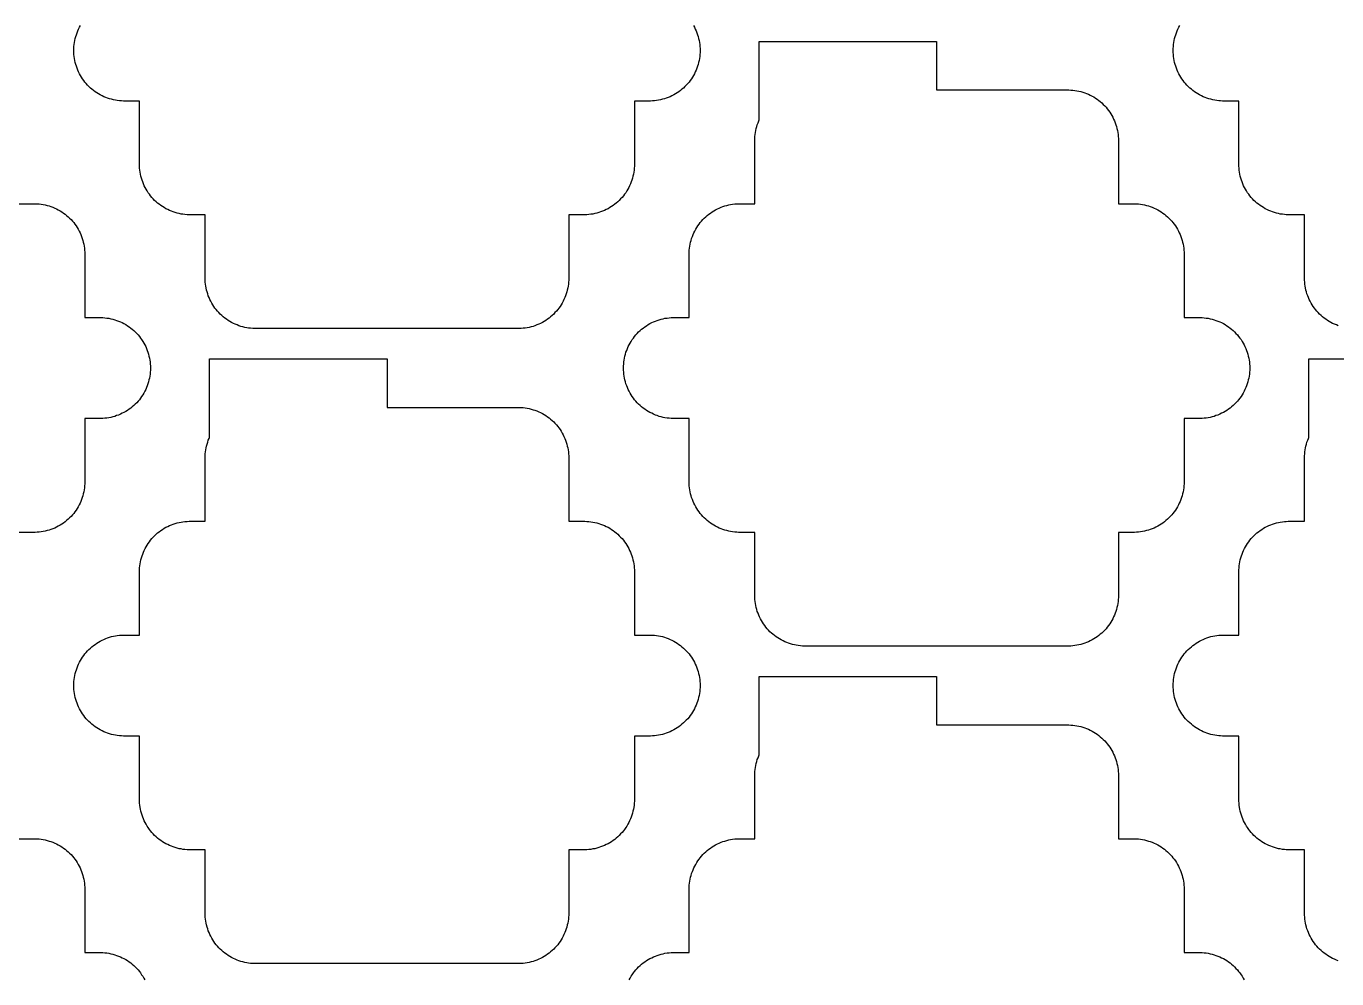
# Model space of a CAD drawing. Extents: x -49 to 54, y -38 to 38.
# Drawn here: x 15.47 to 28.45, y -10.76 to -1.33 of the extents above; entities that cross this region are included whole.
import ezdxf

# ---------------------------------------------------------------- set-up
doc = ezdxf.new("R2010")
doc.units = 0
doc.layers.add('CONDUCTIVE_LAYER_BACK_LAYER', color=2, linetype='CONTINUOUS')

msp = doc.modelspace()

# ---------------------------------------------------------------- linework, layer by layer
at = {"layer": 'CONDUCTIVE_LAYER_BACK_LAYER'}
for points in [[(22.081, -1.324), (22.091, -1.341), (22.099, -1.359), (22.107, -1.377), (22.115, -1.396), (22.121, -1.415), (22.127, -1.434), (22.132, -1.453), (22.137, -1.472), (22.14, -1.492), (22.143, -1.511), (22.145, -1.531), (22.146, -1.551), (22.147, -1.571), (22.146, -1.591), (22.145, -1.611), (22.143, -1.63), (22.14, -1.65), (22.137, -1.67), (22.132, -1.689), (22.127, -1.708), (22.121, -1.727), (22.115, -1.746), (22.107, -1.765), (22.099, -1.783), (22.091, -1.801), (22.081, -1.818), (22.071, -1.835), (22.06, -1.852), (22.049, -1.868), (22.037, -1.884), (22.024, -1.899), (22.01, -1.914), (21.997, -1.928), (21.982, -1.942), (21.967, -1.955), (21.952, -1.967), (21.936, -1.979), (21.919, -1.99), (21.902, -2.001), (21.885, -2.01), (21.867, -2.02), (21.849, -2.028), (21.831, -2.036), (21.812, -2.043), (21.793, -2.049), (21.774, -2.054), (21.755, -2.059), (21.736, -2.063), (21.716, -2.066), (21.696, -2.068), (21.676, -2.07), (21.656, -2.071), (21.497, -2.071), (21.497, -2.697), (21.496, -2.717), (21.495, -2.736), (21.493, -2.756), (21.49, -2.776), (21.487, -2.796), (21.482, -2.815), (21.477, -2.834), (21.471, -2.853), (21.465, -2.872), (21.457, -2.89), (21.449, -2.909), (21.441, -2.926), (21.431, -2.944), (21.421, -2.961), (21.41, -2.978), (21.399, -2.994), (21.387, -3.01), (21.374, -3.025), (21.36, -3.04), (21.347, -3.054), (21.332, -3.067), (21.317, -3.08), (21.302, -3.093), (21.286, -3.105), (21.269, -3.116), (21.252, -3.126), (21.235, -3.136), (21.217, -3.145), (21.199, -3.154), (21.181, -3.162), (21.162, -3.168), (21.143, -3.175), (21.124, -3.18), (21.105, -3.185), (21.086, -3.189), (21.066, -3.192), (21.046, -3.194), (21.026, -3.196), (21.006, -3.197), (20.847, -3.197), (20.847, -3.823), (20.846, -3.842), (20.845, -3.862), (20.843, -3.882), (20.84, -3.902), (20.837, -3.921), (20.832, -3.941), (20.827, -3.96), (20.821, -3.979), (20.815, -3.998), (20.807, -4.016), (20.799, -4.034), (20.791, -4.052), (20.781, -4.07), (20.771, -4.087), (20.76, -4.103), (20.749, -4.12), (20.737, -4.135), (20.724, -4.151), (20.71, -4.165), (20.697, -4.18), (20.682, -4.193), (20.667, -4.206), (20.652, -4.219), (20.636, -4.231), (20.619, -4.242), (20.602, -4.252), (20.585, -4.262), (20.567, -4.271), (20.549, -4.28), (20.531, -4.287), (20.512, -4.294), (20.493, -4.301), (20.474, -4.306), (20.455, -4.311), (20.436, -4.315), (20.416, -4.318), (20.396, -4.32), (20.376, -4.322), (20.356, -4.322), (17.737, -4.322), (17.717, -4.322), (17.697, -4.32), (17.677, -4.318), (17.658, -4.315), (17.638, -4.311), (17.619, -4.306), (17.6, -4.301), (17.581, -4.294), (17.562, -4.287), (17.544, -4.28), (17.526, -4.271), (17.508, -4.262), (17.491, -4.252), (17.474, -4.242), (17.457, -4.231), (17.441, -4.219), (17.426, -4.206), (17.411, -4.193), (17.396, -4.18), (17.383, -4.165), (17.369, -4.151), (17.356, -4.135), (17.344, -4.12), (17.333, -4.103), (17.322, -4.087), (17.312, -4.07), (17.302, -4.052), (17.294, -4.034), (17.286, -4.016), (17.278, -3.998), (17.272, -3.979), (17.266, -3.96), (17.261, -3.941), (17.256, -3.921), (17.253, -3.902), (17.25, -3.882), (17.248, -3.862), (17.247, -3.842), (17.247, -3.823), (17.247, -3.197), (17.087, -3.197), (17.067, -3.196), (17.047, -3.194), (17.027, -3.192), (17.008, -3.189), (16.988, -3.185), (16.969, -3.18), (16.95, -3.175), (16.931, -3.168), (16.912, -3.162), (16.894, -3.154), (16.876, -3.145), (16.858, -3.136), (16.841, -3.126), (16.824, -3.116), (16.807, -3.105), (16.791, -3.093), (16.776, -3.08), (16.761, -3.067), (16.746, -3.054), (16.733, -3.04), (16.719, -3.025), (16.706, -3.01), (16.694, -2.994), (16.683, -2.978), (16.672, -2.961), (16.662, -2.944), (16.652, -2.926), (16.644, -2.909), (16.636, -2.89), (16.628, -2.872), (16.622, -2.853), (16.616, -2.834), (16.611, -2.815), (16.606, -2.796), (16.603, -2.776), (16.6, -2.756), (16.598, -2.736), (16.597, -2.717), (16.597, -2.697), (16.597, -2.071), (16.437, -2.071), (16.417, -2.07), (16.397, -2.068), (16.377, -2.066), (16.358, -2.063), (16.338, -2.059), (16.319, -2.054), (16.3, -2.049), (16.281, -2.043), (16.262, -2.036), (16.244, -2.028), (16.226, -2.02), (16.208, -2.01), (16.191, -2.001), (16.174, -1.99), (16.157, -1.979), (16.141, -1.967), (16.126, -1.955), (16.111, -1.942), (16.096, -1.928), (16.083, -1.914), (16.069, -1.899), (16.056, -1.884), (16.044, -1.868), (16.033, -1.852), (16.022, -1.835), (16.012, -1.818), (16.002, -1.801), (15.994, -1.783), (15.986, -1.765), (15.978, -1.746), (15.972, -1.727), (15.966, -1.708), (15.961, -1.689), (15.956, -1.67), (15.953, -1.65), (15.95, -1.63), (15.948, -1.611), (15.947, -1.591), (15.947, -1.571), (15.947, -1.551), (15.948, -1.531), (15.95, -1.511), (15.953, -1.492), (15.956, -1.472), (15.961, -1.453), (15.966, -1.434), (15.972, -1.415), (15.978, -1.396), (15.986, -1.377), (15.994, -1.359), (16.002, -1.341), (16.012, -1.324)], [(28.464, -4.294), (28.446, -4.287), (28.427, -4.28), (28.409, -4.271), (28.392, -4.262), (28.375, -4.252), (28.358, -4.242), (28.341, -4.231), (28.325, -4.219), (28.31, -4.206), (28.295, -4.193), (28.28, -4.18), (28.266, -4.165), (28.253, -4.151), (28.24, -4.135), (28.228, -4.12), (28.217, -4.103), (28.206, -4.087), (28.196, -4.07), (28.186, -4.052), (28.177, -4.034), (28.169, -4.016), (28.162, -3.998), (28.155, -3.979), (28.149, -3.96), (28.144, -3.941), (28.14, -3.921), (28.137, -3.902), (28.134, -3.882), (28.132, -3.862), (28.131, -3.842), (28.13, -3.823), (28.13, -3.197), (27.97, -3.197), (27.95, -3.196), (27.931, -3.194), (27.911, -3.192), (27.891, -3.189), (27.872, -3.185), (27.852, -3.18), (27.833, -3.175), (27.814, -3.168), (27.796, -3.162), (27.777, -3.154), (27.759, -3.145), (27.742, -3.136), (27.725, -3.126), (27.708, -3.116), (27.691, -3.105), (27.675, -3.093), (27.66, -3.08), (27.645, -3.067), (27.63, -3.054), (27.616, -3.04), (27.603, -3.025), (27.59, -3.01), (27.578, -2.994), (27.567, -2.978), (27.556, -2.961), (27.546, -2.944), (27.536, -2.926), (27.527, -2.909), (27.519, -2.89), (27.512, -2.872), (27.505, -2.853), (27.499, -2.834), (27.494, -2.815), (27.49, -2.796), (27.487, -2.776), (27.484, -2.756), (27.482, -2.736), (27.481, -2.717), (27.48, -2.697), (27.48, -2.071), (27.32, -2.071), (27.3, -2.07), (27.281, -2.068), (27.261, -2.066), (27.241, -2.063), (27.222, -2.059), (27.202, -2.054), (27.183, -2.049), (27.164, -2.043), (27.146, -2.036), (27.127, -2.028), (27.109, -2.02), (27.092, -2.01), (27.075, -2.001), (27.058, -1.99), (27.041, -1.979), (27.025, -1.967), (27.01, -1.955), (26.995, -1.942), (26.98, -1.928), (26.966, -1.914), (26.953, -1.899), (26.94, -1.884), (26.928, -1.868), (26.917, -1.852), (26.906, -1.835), (26.896, -1.818), (26.886, -1.801), (26.877, -1.783), (26.869, -1.765), (26.862, -1.746), (26.855, -1.727), (26.849, -1.708), (26.844, -1.689), (26.84, -1.67), (26.837, -1.65), (26.834, -1.63), (26.832, -1.611), (26.831, -1.591), (26.83, -1.571), (26.831, -1.551), (26.832, -1.531), (26.834, -1.511), (26.837, -1.492), (26.84, -1.472), (26.844, -1.453), (26.849, -1.434), (26.855, -1.415), (26.862, -1.396), (26.869, -1.377), (26.877, -1.359), (26.886, -1.341), (26.896, -1.324)], [(15.405, -3.087), (15.565, -3.087), (15.584, -3.088), (15.604, -3.089), (15.624, -3.092), (15.644, -3.095), (15.663, -3.099), (15.682, -3.104), (15.702, -3.109), (15.72, -3.115), (15.739, -3.122), (15.757, -3.13), (15.775, -3.138), (15.793, -3.147), (15.81, -3.157), (15.827, -3.168), (15.844, -3.179), (15.86, -3.191), (15.875, -3.203), (15.89, -3.216), (15.905, -3.23), (15.919, -3.244), (15.932, -3.259), (15.945, -3.274), (15.957, -3.29), (15.968, -3.306), (15.979, -3.323), (15.989, -3.34), (15.999, -3.357), (16.008, -3.375), (16.016, -3.393), (16.023, -3.412), (16.03, -3.431), (16.035, -3.45), (16.04, -3.469), (16.045, -3.488), (16.048, -3.508), (16.051, -3.527), (16.053, -3.547), (16.054, -3.567), (16.055, -3.587), (16.055, -4.213), (16.215, -4.213), (16.234, -4.214), (16.254, -4.215), (16.274, -4.218), (16.294, -4.221), (16.313, -4.225), (16.332, -4.229), (16.352, -4.235), (16.37, -4.241), (16.389, -4.248), (16.407, -4.256), (16.425, -4.264), (16.443, -4.273), (16.46, -4.283), (16.477, -4.294), (16.494, -4.305), (16.51, -4.317), (16.525, -4.329), (16.54, -4.342), (16.555, -4.356), (16.569, -4.37), (16.582, -4.385), (16.595, -4.4), (16.607, -4.416), (16.618, -4.432), (16.629, -4.449), (16.639, -4.466), (16.649, -4.483), (16.658, -4.501), (16.666, -4.519), (16.673, -4.538), (16.68, -4.556), (16.685, -4.575), (16.69, -4.595), (16.695, -4.614), (16.698, -4.634), (16.701, -4.653), (16.703, -4.673), (16.704, -4.693), (16.705, -4.713), (16.704, -4.733), (16.703, -4.753), (16.701, -4.772), (16.698, -4.792), (16.695, -4.812), (16.69, -4.831), (16.685, -4.85), (16.68, -4.869), (16.673, -4.888), (16.666, -4.906), (16.658, -4.925), (16.649, -4.942), (16.639, -4.96), (16.629, -4.977), (16.618, -4.994), (16.607, -5.01), (16.595, -5.026), (16.582, -5.041), (16.569, -5.056), (16.555, -5.07), (16.54, -5.083), (16.525, -5.097), (16.51, -5.109), (16.494, -5.121), (16.477, -5.132), (16.46, -5.142), (16.443, -5.152), (16.425, -5.161), (16.407, -5.17), (16.389, -5.178), (16.37, -5.184), (16.352, -5.191), (16.332, -5.196), (16.313, -5.201), (16.294, -5.205), (16.274, -5.208), (16.254, -5.21), (16.234, -5.212), (16.215, -5.213), (16.055, -5.213), (16.055, -5.839), (16.054, -5.858), (16.053, -5.878), (16.051, -5.898), (16.048, -5.918), (16.045, -5.937), (16.04, -5.957), (16.035, -5.976), (16.03, -5.995), (16.023, -6.014), (16.016, -6.032), (16.008, -6.05), (15.999, -6.068), (15.989, -6.086), (15.979, -6.103), (15.968, -6.119), (15.957, -6.136), (15.945, -6.151), (15.932, -6.167), (15.919, -6.181), (15.905, -6.196), (15.89, -6.209), (15.875, -6.222), (15.86, -6.235), (15.844, -6.247), (15.827, -6.258), (15.81, -6.268), (15.793, -6.278), (15.775, -6.287), (15.757, -6.296), (15.739, -6.303), (15.72, -6.31), (15.702, -6.317), (15.682, -6.322), (15.663, -6.327), (15.644, -6.331), (15.624, -6.334), (15.604, -6.336), (15.584, -6.338), (15.565, -6.339), (15.405, -6.339)], [(28.464, -10.578), (28.446, -10.571), (28.427, -10.563), (28.409, -10.555), (28.392, -10.546), (28.375, -10.536), (28.358, -10.525), (28.341, -10.514), (28.325, -10.502), (28.31, -10.49), (28.295, -10.477), (28.28, -10.463), (28.266, -10.449), (28.253, -10.434), (28.24, -10.419), (28.228, -10.403), (28.217, -10.387), (28.206, -10.371), (28.196, -10.353), (28.186, -10.336), (28.177, -10.318), (28.169, -10.3), (28.162, -10.281), (28.155, -10.263), (28.149, -10.244), (28.144, -10.224), (28.14, -10.205), (28.137, -10.186), (28.134, -10.166), (28.132, -10.146), (28.131, -10.126), (28.13, -10.106), (28.13, -9.48), (27.97, -9.48), (27.95, -9.48), (27.931, -9.478), (27.911, -9.476), (27.891, -9.472), (27.872, -9.469), (27.852, -9.464), (27.833, -9.458), (27.814, -9.452), (27.796, -9.445), (27.777, -9.438), (27.759, -9.429), (27.742, -9.42), (27.725, -9.41), (27.708, -9.4), (27.691, -9.388), (27.675, -9.377), (27.66, -9.364), (27.645, -9.351), (27.63, -9.338), (27.616, -9.323), (27.603, -9.309), (27.59, -9.293), (27.578, -9.278), (27.567, -9.261), (27.556, -9.245), (27.546, -9.228), (27.536, -9.21), (27.527, -9.192), (27.519, -9.174), (27.512, -9.156), (27.505, -9.137), (27.499, -9.118), (27.494, -9.099), (27.49, -9.079), (27.487, -9.06), (27.484, -9.04), (27.482, -9.02), (27.481, -9), (27.48, -8.98), (27.48, -8.355), (27.32, -8.355), (27.3, -8.354), (27.281, -8.352), (27.261, -8.35), (27.241, -8.347), (27.222, -8.343), (27.202, -8.338), (27.183, -8.333), (27.164, -8.326), (27.146, -8.319), (27.127, -8.312), (27.109, -8.303), (27.092, -8.294), (27.075, -8.284), (27.058, -8.274), (27.041, -8.263), (27.025, -8.251), (27.01, -8.238), (26.995, -8.225), (26.98, -8.212), (26.966, -8.197), (26.953, -8.183), (26.94, -8.168), (26.928, -8.152), (26.917, -8.136), (26.906, -8.119), (26.896, -8.102), (26.886, -8.084), (26.877, -8.066), (26.869, -8.048), (26.862, -8.03), (26.855, -8.011), (26.849, -7.992), (26.844, -7.973), (26.84, -7.953), (26.837, -7.934), (26.834, -7.914), (26.832, -7.894), (26.831, -7.875), (26.83, -7.855), (26.831, -7.835), (26.832, -7.815), (26.834, -7.795), (26.837, -7.775), (26.84, -7.756), (26.844, -7.736), (26.849, -7.717), (26.855, -7.698), (26.862, -7.679), (26.869, -7.661), (26.877, -7.643), (26.886, -7.625), (26.896, -7.608), (26.906, -7.59), (26.917, -7.574), (26.928, -7.558), (26.94, -7.542), (26.953, -7.527), (26.966, -7.512), (26.98, -7.498), (26.995, -7.484), (27.01, -7.471), (27.025, -7.458), (27.041, -7.447), (27.058, -7.435), (27.075, -7.425), (27.092, -7.415), (27.109, -7.406), (27.127, -7.398), (27.146, -7.39), (27.164, -7.383), (27.183, -7.377), (27.202, -7.371), (27.222, -7.367), (27.241, -7.363), (27.261, -7.359), (27.281, -7.357), (27.3, -7.356), (27.32, -7.355), (27.48, -7.355), (27.48, -6.729), (27.481, -6.709), (27.482, -6.689), (27.484, -6.669), (27.487, -6.65), (27.49, -6.63), (27.494, -6.611), (27.499, -6.591), (27.505, -6.572), (27.512, -6.554), (27.519, -6.535), (27.527, -6.517), (27.536, -6.499), (27.546, -6.482), (27.556, -6.465), (27.567, -6.448), (27.578, -6.432), (27.59, -6.416), (27.603, -6.401), (27.616, -6.386), (27.63, -6.372), (27.645, -6.358), (27.66, -6.345), (27.675, -6.333), (27.691, -6.321), (27.708, -6.31), (27.725, -6.299), (27.742, -6.289), (27.759, -6.28), (27.777, -6.272), (27.796, -6.264), (27.814, -6.257), (27.833, -6.251), (27.852, -6.245), (27.872, -6.241), (27.891, -6.237), (27.911, -6.234), (27.931, -6.231), (27.95, -6.23), (27.97, -6.229), (28.13, -6.229), (28.13, -5.603), (28.131, -5.583), (28.132, -5.563), (28.134, -5.543), (28.137, -5.524), (28.14, -5.504), (28.144, -5.485), (28.149, -5.466), (28.155, -5.447), (28.162, -5.428), (28.169, -5.409), (28.173, -5.4), (28.173, -4.623), (29.93, -4.623)], [(21.444, -10.767), (21.454, -10.749), (21.464, -10.732), (21.475, -10.716), (21.486, -10.699), (21.498, -10.684), (21.511, -10.668), (21.524, -10.654), (21.538, -10.639), (21.553, -10.626), (21.568, -10.613), (21.583, -10.6), (21.599, -10.589), (21.616, -10.577), (21.633, -10.567), (21.65, -10.557), (21.668, -10.548), (21.686, -10.539), (21.704, -10.532), (21.723, -10.525), (21.741, -10.519), (21.761, -10.513), (21.78, -10.508), (21.799, -10.504), (21.819, -10.501), (21.839, -10.499), (21.859, -10.497), (21.878, -10.497), (22.038, -10.497), (22.038, -9.871), (22.039, -9.851), (22.04, -9.831), (22.042, -9.811), (22.045, -9.791), (22.048, -9.772), (22.053, -9.752), (22.058, -9.733), (22.063, -9.714), (22.07, -9.696), (22.077, -9.677), (22.085, -9.659), (22.094, -9.641), (22.104, -9.624), (22.114, -9.606), (22.125, -9.59), (22.136, -9.574), (22.148, -9.558), (22.161, -9.543), (22.174, -9.528), (22.188, -9.514), (22.203, -9.5), (22.218, -9.487), (22.233, -9.474), (22.249, -9.463), (22.266, -9.452), (22.283, -9.441), (22.3, -9.431), (22.318, -9.422), (22.336, -9.414), (22.354, -9.406), (22.373, -9.399), (22.391, -9.393), (22.411, -9.387), (22.43, -9.383), (22.449, -9.379), (22.469, -9.376), (22.489, -9.373), (22.509, -9.372), (22.528, -9.371), (22.688, -9.371), (22.688, -8.745), (22.689, -8.725), (22.69, -8.705), (22.692, -8.685), (22.695, -8.666), (22.698, -8.646), (22.703, -8.627), (22.708, -8.607), (22.713, -8.588), (22.72, -8.57), (22.727, -8.551), (22.731, -8.542), (22.731, -7.765), (24.488, -7.765), (24.488, -8.245), (25.798, -8.245), (25.818, -8.246), (25.838, -8.247), (25.858, -8.25), (25.877, -8.253), (25.897, -8.257), (25.916, -8.261), (25.935, -8.267), (25.954, -8.273), (25.973, -8.28), (25.991, -8.288), (26.009, -8.296), (26.027, -8.305), (26.044, -8.315), (26.061, -8.326), (26.077, -8.337), (26.093, -8.349), (26.109, -8.361), (26.124, -8.374), (26.138, -8.388), (26.152, -8.402), (26.166, -8.417), (26.178, -8.432), (26.191, -8.448), (26.202, -8.464), (26.213, -8.481), (26.223, -8.498), (26.233, -8.515), (26.241, -8.533), (26.249, -8.551), (26.257, -8.57), (26.263, -8.588), (26.269, -8.607), (26.274, -8.627), (26.279, -8.646), (26.282, -8.666), (26.285, -8.685), (26.287, -8.705), (26.288, -8.725), (26.288, -8.745), (26.288, -9.371), (26.448, -9.371), (26.468, -9.372), (26.488, -9.373), (26.508, -9.376), (26.527, -9.379), (26.547, -9.383), (26.566, -9.387), (26.585, -9.393), (26.604, -9.399), (26.623, -9.406), (26.641, -9.414), (26.659, -9.422), (26.677, -9.431), (26.694, -9.441), (26.711, -9.452), (26.727, -9.463), (26.743, -9.474), (26.759, -9.487), (26.774, -9.5), (26.788, -9.514), (26.802, -9.528), (26.816, -9.543), (26.828, -9.558), (26.841, -9.574), (26.852, -9.59), (26.863, -9.606), (26.873, -9.624), (26.883, -9.641), (26.891, -9.659), (26.899, -9.677), (26.907, -9.696), (26.913, -9.714), (26.919, -9.733), (26.924, -9.752), (26.929, -9.772), (26.932, -9.791), (26.935, -9.811), (26.937, -9.831), (26.938, -9.851), (26.938, -9.871), (26.938, -10.497), (27.098, -10.497), (27.118, -10.497), (27.138, -10.499), (27.158, -10.501), (27.177, -10.504), (27.197, -10.508), (27.216, -10.513), (27.235, -10.519), (27.254, -10.525), (27.273, -10.532), (27.291, -10.539), (27.309, -10.548), (27.327, -10.557), (27.344, -10.567), (27.361, -10.577), (27.377, -10.589), (27.393, -10.6), (27.409, -10.613), (27.424, -10.626), (27.438, -10.639), (27.452, -10.654), (27.466, -10.668), (27.478, -10.684), (27.491, -10.699), (27.502, -10.716), (27.513, -10.732), (27.523, -10.749), (27.533, -10.767)], [(15.405, -9.371), (15.565, -9.371), (15.584, -9.372), (15.604, -9.373), (15.624, -9.376), (15.644, -9.379), (15.663, -9.383), (15.682, -9.387), (15.702, -9.393), (15.72, -9.399), (15.739, -9.406), (15.757, -9.414), (15.775, -9.422), (15.793, -9.431), (15.81, -9.441), (15.827, -9.452), (15.844, -9.463), (15.86, -9.474), (15.875, -9.487), (15.89, -9.5), (15.905, -9.514), (15.919, -9.528), (15.932, -9.543), (15.945, -9.558), (15.957, -9.574), (15.968, -9.59), (15.979, -9.606), (15.989, -9.624), (15.999, -9.641), (16.008, -9.659), (16.016, -9.677), (16.023, -9.696), (16.03, -9.714), (16.035, -9.733), (16.04, -9.752), (16.045, -9.772), (16.048, -9.791), (16.051, -9.811), (16.053, -9.831), (16.054, -9.851), (16.055, -9.871), (16.055, -10.497), (16.215, -10.497), (16.234, -10.497), (16.254, -10.499), (16.274, -10.501), (16.294, -10.504), (16.313, -10.508), (16.332, -10.513), (16.352, -10.519), (16.37, -10.525), (16.389, -10.532), (16.407, -10.539), (16.425, -10.548), (16.443, -10.557), (16.46, -10.567), (16.477, -10.577), (16.494, -10.589), (16.51, -10.6), (16.525, -10.613), (16.54, -10.626), (16.555, -10.639), (16.569, -10.654), (16.582, -10.668), (16.595, -10.684), (16.607, -10.699), (16.618, -10.716), (16.629, -10.732), (16.639, -10.749), (16.649, -10.767)]]:
    msp.add_lwpolyline(points, dxfattribs=at)
for points in [[(26.288, -6.964), (26.288, -6.984), (26.287, -7.004), (26.285, -7.024), (26.282, -7.044), (26.279, -7.063), (26.274, -7.083), (26.269, -7.102), (26.263, -7.121), (26.257, -7.14), (26.249, -7.158), (26.241, -7.176), (26.233, -7.194), (26.223, -7.212), (26.213, -7.229), (26.202, -7.245), (26.191, -7.262), (26.178, -7.277), (26.166, -7.293), (26.152, -7.307), (26.138, -7.322), (26.124, -7.335), (26.109, -7.348), (26.093, -7.361), (26.077, -7.372), (26.061, -7.384), (26.044, -7.394), (26.027, -7.404), (26.009, -7.413), (25.991, -7.421), (25.973, -7.429), (25.954, -7.436), (25.935, -7.442), (25.916, -7.448), (25.897, -7.453), (25.877, -7.456), (25.858, -7.46), (25.838, -7.462), (25.818, -7.464), (25.798, -7.464), (23.178, -7.464), (23.159, -7.464), (23.139, -7.462), (23.119, -7.46), (23.099, -7.456), (23.08, -7.453), (23.061, -7.448), (23.041, -7.442), (23.023, -7.436), (23.004, -7.429), (22.986, -7.421), (22.968, -7.413), (22.95, -7.404), (22.933, -7.394), (22.916, -7.384), (22.899, -7.372), (22.883, -7.361), (22.868, -7.348), (22.853, -7.335), (22.838, -7.322), (22.824, -7.307), (22.811, -7.293), (22.798, -7.277), (22.786, -7.262), (22.775, -7.245), (22.764, -7.229), (22.754, -7.212), (22.744, -7.194), (22.735, -7.176), (22.727, -7.158), (22.72, -7.14), (22.713, -7.121), (22.708, -7.102), (22.703, -7.083), (22.698, -7.063), (22.695, -7.044), (22.692, -7.024), (22.69, -7.004), (22.689, -6.984), (22.688, -6.964), (22.688, -6.339), (22.528, -6.339), (22.509, -6.338), (22.489, -6.336), (22.469, -6.334), (22.449, -6.331), (22.43, -6.327), (22.411, -6.322), (22.391, -6.317), (22.373, -6.31), (22.354, -6.303), (22.336, -6.296), (22.318, -6.287), (22.3, -6.278), (22.283, -6.268), (22.266, -6.258), (22.249, -6.247), (22.233, -6.235), (22.218, -6.222), (22.203, -6.209), (22.188, -6.196), (22.174, -6.181), (22.161, -6.167), (22.148, -6.151), (22.136, -6.136), (22.125, -6.119), (22.114, -6.103), (22.104, -6.086), (22.094, -6.068), (22.085, -6.05), (22.077, -6.032), (22.07, -6.014), (22.063, -5.995), (22.058, -5.976), (22.053, -5.957), (22.048, -5.937), (22.045, -5.918), (22.042, -5.898), (22.04, -5.878), (22.039, -5.858), (22.038, -5.839), (22.038, -5.213), (21.878, -5.213), (21.859, -5.212), (21.839, -5.21), (21.819, -5.208), (21.799, -5.205), (21.78, -5.201), (21.761, -5.196), (21.741, -5.191), (21.723, -5.184), (21.704, -5.178), (21.686, -5.17), (21.668, -5.161), (21.65, -5.152), (21.633, -5.142), (21.616, -5.132), (21.599, -5.121), (21.583, -5.109), (21.568, -5.097), (21.553, -5.083), (21.538, -5.07), (21.524, -5.056), (21.511, -5.041), (21.498, -5.026), (21.486, -5.01), (21.475, -4.994), (21.464, -4.977), (21.454, -4.96), (21.444, -4.942), (21.435, -4.925), (21.427, -4.906), (21.42, -4.888), (21.413, -4.869), (21.408, -4.85), (21.403, -4.831), (21.398, -4.812), (21.395, -4.792), (21.392, -4.772), (21.39, -4.753), (21.389, -4.733), (21.388, -4.713), (21.389, -4.693), (21.39, -4.673), (21.392, -4.653), (21.395, -4.634), (21.398, -4.614), (21.403, -4.595), (21.408, -4.575), (21.413, -4.556), (21.42, -4.538), (21.427, -4.519), (21.435, -4.501), (21.444, -4.483), (21.454, -4.466), (21.464, -4.449), (21.475, -4.432), (21.486, -4.416), (21.498, -4.4), (21.511, -4.385), (21.524, -4.37), (21.538, -4.356), (21.553, -4.342), (21.568, -4.329), (21.583, -4.317), (21.599, -4.305), (21.616, -4.294), (21.633, -4.283), (21.65, -4.273), (21.668, -4.264), (21.686, -4.256), (21.704, -4.248), (21.723, -4.241), (21.741, -4.235), (21.761, -4.229), (21.78, -4.225), (21.799, -4.221), (21.819, -4.218), (21.839, -4.215), (21.859, -4.214), (21.878, -4.213), (22.038, -4.213), (22.038, -3.587), (22.039, -3.567), (22.04, -3.547), (22.042, -3.527), (22.045, -3.508), (22.048, -3.488), (22.053, -3.469), (22.058, -3.45), (22.063, -3.431), (22.07, -3.412), (22.077, -3.393), (22.085, -3.375), (22.094, -3.357), (22.104, -3.34), (22.114, -3.323), (22.125, -3.306), (22.136, -3.29), (22.148, -3.274), (22.161, -3.259), (22.174, -3.244), (22.188, -3.23), (22.203, -3.216), (22.218, -3.203), (22.233, -3.191), (22.249, -3.179), (22.266, -3.168), (22.283, -3.157), (22.3, -3.147), (22.318, -3.138), (22.336, -3.13), (22.354, -3.122), (22.373, -3.115), (22.391, -3.109), (22.411, -3.104), (22.43, -3.099), (22.449, -3.095), (22.469, -3.092), (22.489, -3.089), (22.509, -3.088), (22.528, -3.087), (22.688, -3.087), (22.688, -2.461), (22.689, -2.441), (22.69, -2.421), (22.692, -2.402), (22.695, -2.382), (22.698, -2.362), (22.703, -2.343), (22.708, -2.324), (22.713, -2.305), (22.72, -2.286), (22.727, -2.267), (22.731, -2.258), (22.731, -1.481), (24.488, -1.481), (24.488, -1.961), (25.798, -1.961), (25.818, -1.962), (25.838, -1.964), (25.858, -1.966), (25.877, -1.969), (25.897, -1.973), (25.916, -1.978), (25.935, -1.983), (25.954, -1.989), (25.973, -1.996), (25.991, -2.004), (26.009, -2.013), (26.027, -2.022), (26.044, -2.031), (26.061, -2.042), (26.077, -2.053), (26.093, -2.065), (26.109, -2.077), (26.124, -2.09), (26.138, -2.104), (26.152, -2.118), (26.166, -2.133), (26.178, -2.148), (26.191, -2.164), (26.202, -2.18), (26.213, -2.197), (26.223, -2.214), (26.233, -2.231), (26.241, -2.249), (26.249, -2.267), (26.257, -2.286), (26.263, -2.305), (26.269, -2.324), (26.274, -2.343), (26.279, -2.362), (26.282, -2.382), (26.285, -2.402), (26.287, -2.421), (26.288, -2.441), (26.288, -2.461), (26.288, -3.087), (26.448, -3.087), (26.468, -3.088), (26.488, -3.089), (26.508, -3.092), (26.527, -3.095), (26.547, -3.099), (26.566, -3.104), (26.585, -3.109), (26.604, -3.115), (26.623, -3.122), (26.641, -3.13), (26.659, -3.138), (26.677, -3.147), (26.694, -3.157), (26.711, -3.168), (26.727, -3.179), (26.743, -3.191), (26.759, -3.203), (26.774, -3.216), (26.788, -3.23), (26.802, -3.244), (26.816, -3.259), (26.828, -3.274), (26.841, -3.29), (26.852, -3.306), (26.863, -3.323), (26.873, -3.34), (26.883, -3.357), (26.891, -3.375), (26.899, -3.393), (26.907, -3.412), (26.913, -3.431), (26.919, -3.45), (26.924, -3.469), (26.929, -3.488), (26.932, -3.508), (26.935, -3.527), (26.937, -3.547), (26.938, -3.567), (26.938, -3.587), (26.938, -4.213), (27.098, -4.213), (27.118, -4.214), (27.138, -4.215), (27.158, -4.218), (27.177, -4.221), (27.197, -4.225), (27.216, -4.229), (27.235, -4.235), (27.254, -4.241), (27.273, -4.248), (27.291, -4.256), (27.309, -4.264), (27.327, -4.273), (27.344, -4.283), (27.361, -4.294), (27.377, -4.305), (27.393, -4.317), (27.409, -4.329), (27.424, -4.342), (27.438, -4.356), (27.452, -4.37), (27.466, -4.385), (27.478, -4.4), (27.491, -4.416), (27.502, -4.432), (27.513, -4.449), (27.523, -4.466), (27.533, -4.483), (27.541, -4.501), (27.549, -4.519), (27.557, -4.538), (27.563, -4.556), (27.569, -4.575), (27.574, -4.595), (27.579, -4.614), (27.582, -4.634), (27.585, -4.653), (27.587, -4.673), (27.588, -4.693), (27.588, -4.713), (27.588, -4.733), (27.587, -4.753), (27.585, -4.772), (27.582, -4.792), (27.579, -4.812), (27.574, -4.831), (27.569, -4.85), (27.563, -4.869), (27.557, -4.888), (27.549, -4.906), (27.541, -4.925), (27.533, -4.942), (27.523, -4.96), (27.513, -4.977), (27.502, -4.994), (27.491, -5.01), (27.478, -5.026), (27.466, -5.041), (27.452, -5.056), (27.438, -5.07), (27.424, -5.083), (27.409, -5.097), (27.393, -5.109), (27.377, -5.121), (27.361, -5.132), (27.344, -5.142), (27.327, -5.152), (27.309, -5.161), (27.291, -5.17), (27.273, -5.178), (27.254, -5.184), (27.235, -5.191), (27.216, -5.196), (27.197, -5.201), (27.177, -5.205), (27.158, -5.208), (27.138, -5.21), (27.118, -5.212), (27.098, -5.213), (26.938, -5.213), (26.938, -5.839), (26.938, -5.858), (26.937, -5.878), (26.935, -5.898), (26.932, -5.918), (26.929, -5.937), (26.924, -5.957), (26.919, -5.976), (26.913, -5.995), (26.907, -6.014), (26.899, -6.032), (26.891, -6.05), (26.883, -6.068), (26.873, -6.086), (26.863, -6.103), (26.852, -6.119), (26.841, -6.136), (26.828, -6.151), (26.816, -6.167), (26.802, -6.181), (26.788, -6.196), (26.774, -6.209), (26.759, -6.222), (26.743, -6.235), (26.727, -6.247), (26.711, -6.258), (26.694, -6.268), (26.677, -6.278), (26.659, -6.287), (26.641, -6.296), (26.623, -6.303), (26.604, -6.31), (26.585, -6.317), (26.566, -6.322), (26.547, -6.327), (26.527, -6.331), (26.508, -6.334), (26.488, -6.336), (26.468, -6.338), (26.448, -6.339), (26.288, -6.339)], [(20.847, -10.106), (20.846, -10.126), (20.845, -10.146), (20.843, -10.166), (20.84, -10.186), (20.837, -10.205), (20.832, -10.224), (20.827, -10.244), (20.821, -10.263), (20.815, -10.281), (20.807, -10.3), (20.799, -10.318), (20.791, -10.336), (20.781, -10.353), (20.771, -10.371), (20.76, -10.387), (20.749, -10.403), (20.737, -10.419), (20.724, -10.434), (20.71, -10.449), (20.697, -10.463), (20.682, -10.477), (20.667, -10.49), (20.652, -10.502), (20.636, -10.514), (20.619, -10.525), (20.602, -10.536), (20.585, -10.546), (20.567, -10.555), (20.549, -10.563), (20.531, -10.571), (20.512, -10.578), (20.493, -10.584), (20.474, -10.59), (20.455, -10.594), (20.436, -10.598), (20.416, -10.601), (20.396, -10.604), (20.376, -10.605), (20.356, -10.606), (17.737, -10.606), (17.717, -10.605), (17.697, -10.604), (17.677, -10.601), (17.658, -10.598), (17.638, -10.594), (17.619, -10.59), (17.6, -10.584), (17.581, -10.578), (17.562, -10.571), (17.544, -10.563), (17.526, -10.555), (17.508, -10.546), (17.491, -10.536), (17.474, -10.525), (17.457, -10.514), (17.441, -10.502), (17.426, -10.49), (17.411, -10.477), (17.396, -10.463), (17.383, -10.449), (17.369, -10.434), (17.356, -10.419), (17.344, -10.403), (17.333, -10.387), (17.322, -10.371), (17.312, -10.353), (17.302, -10.336), (17.294, -10.318), (17.286, -10.3), (17.278, -10.281), (17.272, -10.263), (17.266, -10.244), (17.261, -10.224), (17.256, -10.205), (17.253, -10.186), (17.25, -10.166), (17.248, -10.146), (17.247, -10.126), (17.247, -10.106), (17.247, -9.48), (17.087, -9.48), (17.067, -9.48), (17.047, -9.478), (17.027, -9.476), (17.008, -9.472), (16.988, -9.469), (16.969, -9.464), (16.95, -9.458), (16.931, -9.452), (16.912, -9.445), (16.894, -9.438), (16.876, -9.429), (16.858, -9.42), (16.841, -9.41), (16.824, -9.4), (16.807, -9.388), (16.791, -9.377), (16.776, -9.364), (16.761, -9.351), (16.746, -9.338), (16.733, -9.323), (16.719, -9.309), (16.706, -9.293), (16.694, -9.278), (16.683, -9.261), (16.672, -9.245), (16.662, -9.228), (16.652, -9.21), (16.644, -9.192), (16.636, -9.174), (16.628, -9.156), (16.622, -9.137), (16.616, -9.118), (16.611, -9.099), (16.606, -9.079), (16.603, -9.06), (16.6, -9.04), (16.598, -9.02), (16.597, -9), (16.597, -8.98), (16.597, -8.355), (16.437, -8.355), (16.417, -8.354), (16.397, -8.352), (16.377, -8.35), (16.358, -8.347), (16.338, -8.343), (16.319, -8.338), (16.3, -8.333), (16.281, -8.326), (16.262, -8.319), (16.244, -8.312), (16.226, -8.303), (16.208, -8.294), (16.191, -8.284), (16.174, -8.274), (16.157, -8.263), (16.141, -8.251), (16.126, -8.238), (16.111, -8.225), (16.096, -8.212), (16.083, -8.197), (16.069, -8.183), (16.056, -8.168), (16.044, -8.152), (16.033, -8.136), (16.022, -8.119), (16.012, -8.102), (16.002, -8.084), (15.994, -8.066), (15.986, -8.048), (15.978, -8.03), (15.972, -8.011), (15.966, -7.992), (15.961, -7.973), (15.956, -7.953), (15.953, -7.934), (15.95, -7.914), (15.948, -7.894), (15.947, -7.875), (15.947, -7.855), (15.947, -7.835), (15.948, -7.815), (15.95, -7.795), (15.953, -7.775), (15.956, -7.756), (15.961, -7.736), (15.966, -7.717), (15.972, -7.698), (15.978, -7.679), (15.986, -7.661), (15.994, -7.643), (16.002, -7.625), (16.012, -7.608), (16.022, -7.59), (16.033, -7.574), (16.044, -7.558), (16.056, -7.542), (16.069, -7.527), (16.083, -7.512), (16.096, -7.498), (16.111, -7.484), (16.126, -7.471), (16.141, -7.458), (16.157, -7.447), (16.174, -7.435), (16.191, -7.425), (16.208, -7.415), (16.226, -7.406), (16.244, -7.398), (16.262, -7.39), (16.281, -7.383), (16.3, -7.377), (16.319, -7.371), (16.338, -7.367), (16.358, -7.363), (16.377, -7.359), (16.397, -7.357), (16.417, -7.356), (16.437, -7.355), (16.597, -7.355), (16.597, -6.729), (16.597, -6.709), (16.598, -6.689), (16.6, -6.669), (16.603, -6.65), (16.606, -6.63), (16.611, -6.611), (16.616, -6.591), (16.622, -6.572), (16.628, -6.554), (16.636, -6.535), (16.644, -6.517), (16.652, -6.499), (16.662, -6.482), (16.672, -6.465), (16.683, -6.448), (16.694, -6.432), (16.706, -6.416), (16.719, -6.401), (16.733, -6.386), (16.746, -6.372), (16.761, -6.358), (16.776, -6.345), (16.791, -6.333), (16.807, -6.321), (16.824, -6.31), (16.841, -6.299), (16.858, -6.289), (16.876, -6.28), (16.894, -6.272), (16.912, -6.264), (16.931, -6.257), (16.95, -6.251), (16.969, -6.245), (16.988, -6.241), (17.008, -6.237), (17.027, -6.234), (17.047, -6.231), (17.067, -6.23), (17.087, -6.229), (17.247, -6.229), (17.247, -5.603), (17.247, -5.583), (17.248, -5.563), (17.25, -5.543), (17.253, -5.524), (17.256, -5.504), (17.261, -5.485), (17.266, -5.466), (17.272, -5.447), (17.278, -5.428), (17.286, -5.409), (17.29, -5.4), (17.29, -4.623), (19.047, -4.623), (19.047, -5.103), (20.356, -5.103), (20.376, -5.104), (20.396, -5.105), (20.416, -5.108), (20.436, -5.111), (20.455, -5.115), (20.474, -5.12), (20.493, -5.125), (20.512, -5.131), (20.531, -5.138), (20.549, -5.146), (20.567, -5.154), (20.585, -5.163), (20.602, -5.173), (20.619, -5.184), (20.636, -5.195), (20.652, -5.207), (20.667, -5.219), (20.682, -5.232), (20.697, -5.246), (20.71, -5.26), (20.724, -5.275), (20.737, -5.29), (20.749, -5.306), (20.76, -5.322), (20.771, -5.339), (20.781, -5.356), (20.791, -5.373), (20.799, -5.391), (20.807, -5.409), (20.815, -5.428), (20.821, -5.447), (20.827, -5.466), (20.832, -5.485), (20.837, -5.504), (20.84, -5.524), (20.843, -5.543), (20.845, -5.563), (20.846, -5.583), (20.847, -5.603), (20.847, -6.229), (21.006, -6.229), (21.026, -6.23), (21.046, -6.231), (21.066, -6.234), (21.086, -6.237), (21.105, -6.241), (21.124, -6.245), (21.143, -6.251), (21.162, -6.257), (21.181, -6.264), (21.199, -6.272), (21.217, -6.28), (21.235, -6.289), (21.252, -6.299), (21.269, -6.31), (21.286, -6.321), (21.302, -6.333), (21.317, -6.345), (21.332, -6.358), (21.347, -6.372), (21.36, -6.386), (21.374, -6.401), (21.387, -6.416), (21.399, -6.432), (21.41, -6.448), (21.421, -6.465), (21.431, -6.482), (21.441, -6.499), (21.449, -6.517), (21.457, -6.535), (21.465, -6.554), (21.471, -6.572), (21.477, -6.591), (21.482, -6.611), (21.487, -6.63), (21.49, -6.65), (21.493, -6.669), (21.495, -6.689), (21.496, -6.709), (21.497, -6.729), (21.497, -7.355), (21.656, -7.355), (21.676, -7.356), (21.696, -7.357), (21.716, -7.359), (21.736, -7.363), (21.755, -7.367), (21.774, -7.371), (21.793, -7.377), (21.812, -7.383), (21.831, -7.39), (21.849, -7.398), (21.867, -7.406), (21.885, -7.415), (21.902, -7.425), (21.919, -7.435), (21.936, -7.447), (21.952, -7.458), (21.967, -7.471), (21.982, -7.484), (21.997, -7.498), (22.01, -7.512), (22.024, -7.527), (22.037, -7.542), (22.049, -7.558), (22.06, -7.574), (22.071, -7.59), (22.081, -7.608), (22.091, -7.625), (22.099, -7.643), (22.107, -7.661), (22.115, -7.679), (22.121, -7.698), (22.127, -7.717), (22.132, -7.736), (22.137, -7.756), (22.14, -7.775), (22.143, -7.795), (22.145, -7.815), (22.146, -7.835), (22.147, -7.855), (22.146, -7.875), (22.145, -7.894), (22.143, -7.914), (22.14, -7.934), (22.137, -7.953), (22.132, -7.973), (22.127, -7.992), (22.121, -8.011), (22.115, -8.03), (22.107, -8.048), (22.099, -8.066), (22.091, -8.084), (22.081, -8.102), (22.071, -8.119), (22.06, -8.136), (22.049, -8.152), (22.037, -8.168), (22.024, -8.183), (22.01, -8.197), (21.997, -8.212), (21.982, -8.225), (21.967, -8.238), (21.952, -8.251), (21.936, -8.263), (21.919, -8.274), (21.902, -8.284), (21.885, -8.294), (21.867, -8.303), (21.849, -8.312), (21.831, -8.319), (21.812, -8.326), (21.793, -8.333), (21.774, -8.338), (21.755, -8.343), (21.736, -8.347), (21.716, -8.35), (21.696, -8.352), (21.676, -8.354), (21.656, -8.355), (21.497, -8.355), (21.497, -8.98), (21.496, -9), (21.495, -9.02), (21.493, -9.04), (21.49, -9.06), (21.487, -9.079), (21.482, -9.099), (21.477, -9.118), (21.471, -9.137), (21.465, -9.156), (21.457, -9.174), (21.449, -9.192), (21.441, -9.21), (21.431, -9.228), (21.421, -9.245), (21.41, -9.261), (21.399, -9.278), (21.387, -9.293), (21.374, -9.309), (21.36, -9.323), (21.347, -9.338), (21.332, -9.351), (21.317, -9.364), (21.302, -9.377), (21.286, -9.388), (21.269, -9.4), (21.252, -9.41), (21.235, -9.42), (21.217, -9.429), (21.199, -9.438), (21.181, -9.445), (21.162, -9.452), (21.143, -9.458), (21.124, -9.464), (21.105, -9.469), (21.086, -9.472), (21.066, -9.476), (21.046, -9.478), (21.026, -9.48), (21.006, -9.48), (20.847, -9.48)]]:
    msp.add_lwpolyline(points, close=True, dxfattribs=at)

doc.saveas('drawing.dxf')
